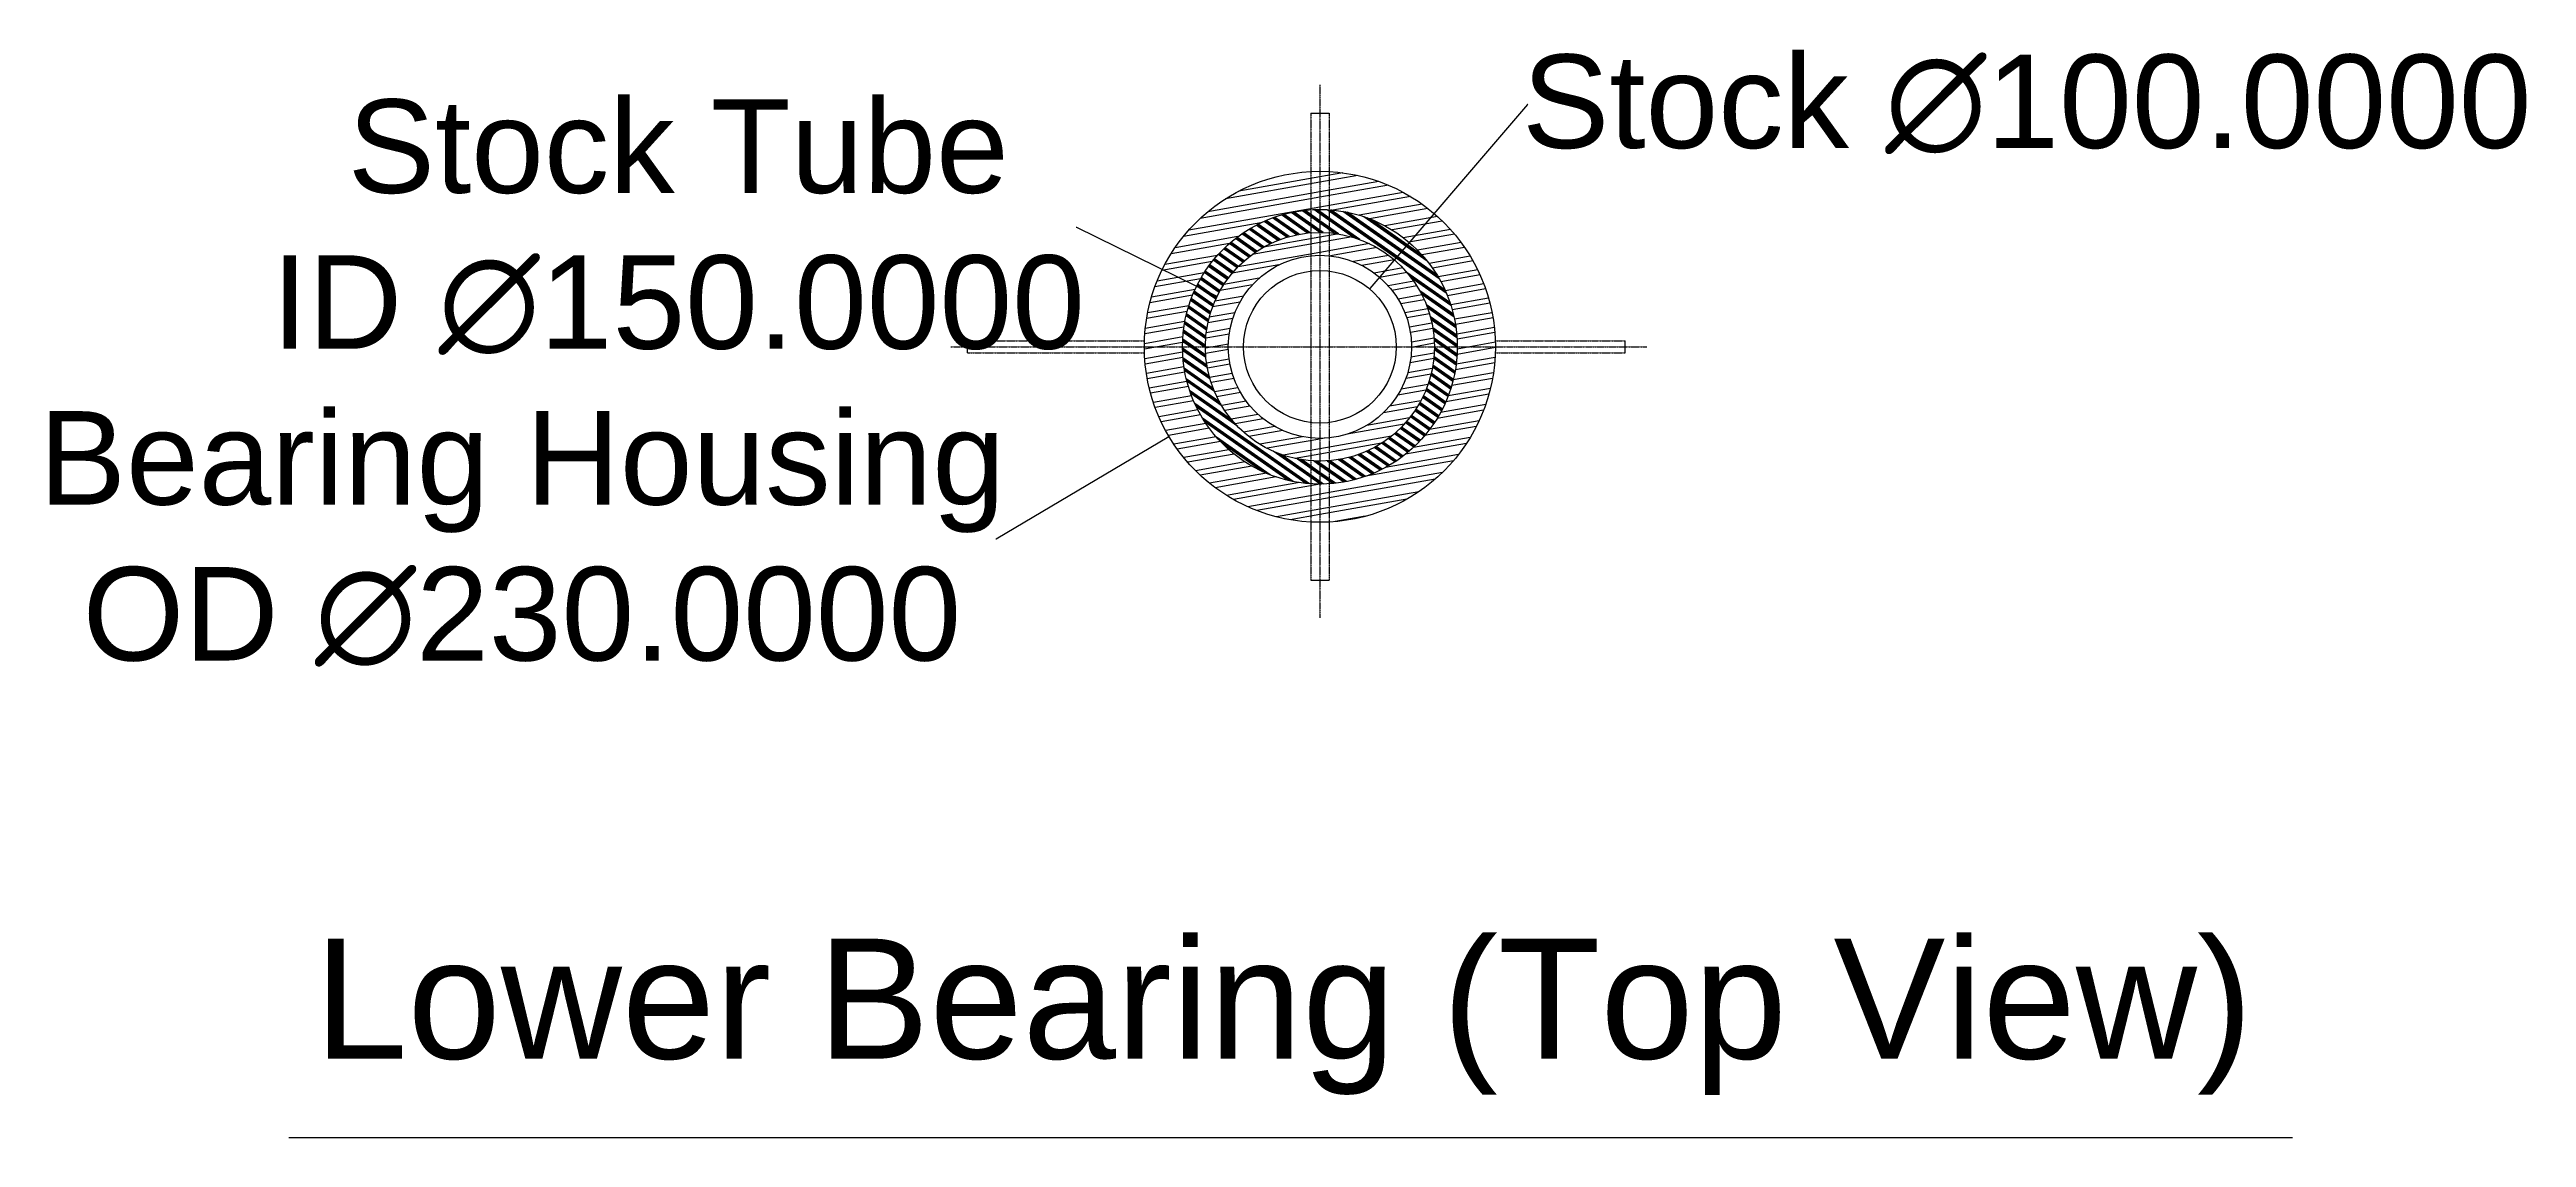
# Model space of a CAD drawing. Header units: millimetres. Extents: x -152 to 1470, y -163 to 1866.
# Drawn here: x -152 to 1470, y 1153 to 1866 of the extents above; entities that cross this region are included whole.
import ezdxf

# ---------------------------------------------------------------- set-up
doc = ezdxf.new("R2010")
doc.units = ezdxf.units.MM
doc.header["$MEASUREMENT"] = 0
doc.linetypes.add('CENTER2', pattern=[1.125, 0.75, -0.125, 0.125, -0.125])
doc.styles.get("Standard").update_dxf_attribs({"font": 'arial.ttf'})
doc.dimstyles.get("Standard").update_dxf_attribs({"dimtxt": 0.18, "dimasz": 0.18, "dimexe": 0.18, "dimexo": 0.0625, "dimgap": 0.09, "dimtad": 0, "dimtih": 1, "dimtoh": 1, "dimdec": 4, "dimzin": 0, "dimdsep": 46, "dimtxsty": 'Standard', "dimcen": 0.09, "dimadec": 0, "dimazin": 0, "dimtfac": 1, "dimtdec": 4, "dimtofl": 0, "dimtmove": 0, "dimatfit": 3, "dimfxl": 1, "dimtolj": 1, "dimtzin": 0, "dimarcsym": 0})

# ---------------------------------------------------------------- blocks, each defined once
blk = doc.blocks.new('*D39')
at = {"color": 0, "lineweight": -2, "transparency": 16777216}
for p, q in [((679.6, 1670.9), (679.8, 1670.9)), ((679.7, 1670.8), (679.7, 1671)), ((467.7, 1545), (580.7, 1612.1)), ((467.5, 1545), (467.7, 1545))]:
    blk.add_line(p, q, dxfattribs=at)
at = {"color": 0, "transparency": 16777216}
blk.add_solid([(580.7, 1612.1), (580.7, 1612.1), (580.8, 1612.2)], dxfattribs=at)
at = {"layer": 'Defpoints', "color": 0, "transparency": 16777216}
for p in [(778.6, 1729.6), (580.8, 1612.2)]:
    blk.add_point(p, dxfattribs=at)
at = {"color": 0, "transparency": 16777216, "insert": (157, 1545), "char_height": 0.18, "attachment_point": 5}
blk.add_mtext('\\A1;{\\H340.44222x;Bearing Housing \\POD ∅230.0000}', dxfattribs=at)
blk = doc.blocks.new('*D40')
at = {"color": 0, "lineweight": -2, "transparency": 16777216}
for p, q in [((520, 1749.3), (520.2, 1749.3)), ((520.2, 1749.3), (612.2, 1704.1)), ((679.6, 1670.9), (679.8, 1670.9)), ((679.7, 1670.8), (679.7, 1671))]:
    blk.add_line(p, q, dxfattribs=at)
at = {"color": 0, "transparency": 16777216}
blk.add_solid([(612.3, 1704.1), (612.2, 1704), (612.4, 1704)], dxfattribs=at)
at = {"layer": 'Defpoints', "color": 0, "transparency": 16777216}
for p in [(612.4, 1704), (747, 1637.8)]:
    blk.add_point(p, dxfattribs=at)
at = {"color": 0, "transparency": 16777216, "insert": (259.4, 1749.3), "char_height": 0.18, "attachment_point": 5}
blk.add_mtext('\\A1;{\\H340.44222x;Stock Tube\\PID ∅150.0000}', dxfattribs=at)
blk = doc.blocks.new('*D41')
at = {"color": 0, "lineweight": -2, "transparency": 16777216}
for p, q in [((815.8, 1829.8), (712.4, 1709)), ((815.9, 1829.8), (815.8, 1829.8)), ((679.6, 1670.9), (679.8, 1670.9)), ((679.7, 1670.8), (679.7, 1671))]:
    blk.add_line(p, q, dxfattribs=at)
at = {"color": 0, "transparency": 16777216}
blk.add_solid([(712.3, 1709), (712.4, 1709), (712.2, 1708.9)], dxfattribs=at)
at = {"layer": 'Defpoints', "color": 0, "transparency": 16777216}
for p in [(712.2, 1708.9), (647.2, 1632.9)]:
    blk.add_point(p, dxfattribs=at)
at = {"color": 0, "transparency": 16777216, "insert": (1142.8, 1829.8), "char_height": 0.18, "attachment_point": 5}
blk.add_mtext('\\A1;{\\H340.44222x;Stock ∅100.0000}', dxfattribs=at)

msp = doc.modelspace()

# ---------------------------------------------------------------- linework, layer by layer
at = {"linetype": 'CENTER2'}
for p, q in [((679.71727, 1842.61347), (679.71727, 1493.32748)), ((673.71727, 1823.92354), (673.71727, 1517.8629)), ((685.71727, 1823.92354), (685.71727, 1517.8629)), ((448.97382, 1674.89322), (564.78686, 1674.89322)), ((794.64769, 1674.89322), (879.72881, 1674.89322)), ((437.90271, 1670.89322), (893.92964, 1670.89322)), ((448.97382, 1666.89322), (564.78686, 1666.89322)), ((794.64769, 1666.89322), (879.72881, 1666.89322))]:
    msp.add_line(p, q, dxfattribs=at)
for p, q in [((673.71727, 1823.92354), (685.71727, 1823.92354)), ((448.97382, 1666.89322), (448.97382, 1674.89322)), ((879.72881, 1666.89322), (879.72881, 1674.89322)), ((673.71727, 1517.8629), (685.71727, 1517.8629)), ((4.36384, 1152.70203), (1316.77564, 1152.70203))]:
    msp.add_line(p, q)
at = {"linetype": 'Continuous'}
for p, q in [((694.70246, 1784.91271), (679.71727, 1782.27042)), ((679.71727, 1768.86968), (601.34238, 1755.05008)), ((679.71727, 1772.37001), (606.32504, 1759.42898)), ((679.71727, 1778.77009), (617.90983, 1767.87177)), ((679.71727, 1782.27042), (626.63884, 1772.91126)), ((704.62865, 1783.16264), (679.71727, 1778.77009)), ((718.4024, 1779.19124), (679.71727, 1772.37001)), ((724.58224, 1776.78059), (679.71727, 1768.86968)), ((734.32848, 1772.09903), (679.71727, 1762.4696)), ((739.01666, 1769.42536), (688.30148, 1760.4829)), ((679.71727, 1762.4696), (593.78509, 1747.31744)), ((658.00724, 1742.68232), (643.1114, 1753.1125)), ((658.77266, 1742.90935), (643.78034, 1753.40708)), ((659.54708, 1743.13008), (644.45502, 1753.69765)), ((664.39724, 1744.31186), (648.62855, 1755.35322)), ((665.2423, 1744.48313), (649.34599, 1755.61385)), ((666.09874, 1744.64643), (650.06996, 1755.8699)), ((671.50077, 1745.44179), (654.55816, 1757.30514)), ((672.44977, 1745.54028), (655.33157, 1757.52657)), ((673.41429, 1745.6279), (656.11265, 1757.74264)), ((679.57349, 1745.89308), (660.97041, 1758.9191)), ((679.71727, 1746.55539), (661.81052, 1759.09383)), ((679.71727, 1747.31838), (662.65995, 1759.26204)), ((679.71727, 1751.89628), (667.96824, 1760.12304)), ((679.71727, 1752.65926), (668.89126, 1760.23972)), ((679.71727, 1753.42225), (669.8262, 1760.34805)), ((679.71727, 1758.00015), (675.71283, 1760.80409)), ((679.71727, 1758.76314), (676.7453, 1760.84414)), ((679.71727, 1759.52612), (677.7942, 1760.87267)), ((705.95572, 1741.15376), (679.71727, 1759.52612)), ((703.74107, 1741.94149), (679.71727, 1758.76314)), ((701.72134, 1742.59274), (679.71727, 1758.00015)), ((691.89004, 1744.89879), (679.71727, 1753.42225)), ((690.4911, 1745.11535), (679.71727, 1752.65926)), ((762.54094, 1706.11027), (684.48311, 1760.76695)), ((762.06673, 1707.2053), (685.67429, 1760.69586)), ((761.56694, 1708.31824), (686.89105, 1760.60686)), ((757.90987, 1715.45685), (694.84994, 1759.61189)), ((757.16273, 1716.74299), (696.31406, 1759.34969)), ((756.3649, 1718.06462), (697.82885, 1759.052)), ((746.69117, 1764.37849), (705.51208, 1757.11751)), ((750.01967, 1727.0855), (708.4759, 1756.17476)), ((748.54773, 1728.87915), (710.66482, 1755.40505)), ((750.47807, 1761.5459), (712.25413, 1754.80599)), ((746.86334, 1730.82156), (713.06618, 1754.48658)), ((756.77652, 1756.2564), (722.30665, 1750.17844)), ((759.91967, 1753.3103), (726.95783, 1747.49824)), ((620.44277, 1738.61717), (582.21883, 1731.87726)), ((625.98764, 1743.09521), (584.80854, 1735.83422)), ((641.00927, 1752.14401), (590.2941, 1743.20156)), ((633.07168, 1729.62302), (620.34681, 1738.53307)), ((633.58466, 1730.02681), (620.83228, 1738.95612)), ((634.10251, 1730.42719), (621.32165, 1739.37644)), ((637.31452, 1732.75602), (624.34101, 1741.84017)), ((637.86776, 1733.13162), (624.85832, 1742.24093)), ((638.42626, 1733.50354), (625.37973, 1742.63882)), ((641.89081, 1735.65554), (628.59583, 1744.96479)), ((642.48776, 1736.00054), (629.14675, 1745.34201)), ((643.09047, 1736.3415), (629.70203, 1745.71618)), ((646.83235, 1738.29932), (633.12733, 1747.89567)), ((647.47776, 1738.61038), (633.71421, 1748.24772)), ((648.12964, 1738.91691), (634.30578, 1748.59648)), ((679.71727, 1739.16846), (635.31901, 1731.33985)), ((652.18345, 1740.65631), (637.95661, 1750.61804)), ((652.88401, 1740.92875), (638.5825, 1750.94277)), ((653.59207, 1741.19595), (639.21353, 1751.26391)), ((679.71727, 1742.66878), (642.75168, 1736.15075)), ((689.13907, 1745.29907), (679.71727, 1751.89628)), ((681.79366, 1745.86447), (679.71727, 1747.31838)), ((680.67162, 1745.88715), (679.71727, 1746.55539)), ((692.13418, 1744.85822), (679.71727, 1742.66878)), ((700.76403, 1742.87957), (679.71727, 1739.16846)), ((712.19711, 1738.49544), (679.71727, 1732.76837)), ((765.18334, 1747.83834), (734.36351, 1742.40398)), ((767.8213, 1744.80316), (737.92946, 1739.53243)), ((772.24554, 1739.18319), (743.732, 1734.15549)), ((609.1252, 1726.72117), (576.16337, 1720.90911)), ((612.57921, 1730.83053), (578.10934, 1724.75256)), ((616.59786, 1711.40173), (604.30226, 1720.0112)), ((616.93784, 1711.92666), (604.64533, 1720.53397)), ((619.0674, 1715.01343), (606.77845, 1723.61825)), ((619.43726, 1715.51743), (607.14642, 1724.12358)), ((619.8114, 1716.01845), (607.51794, 1724.62642)), ((622.14614, 1718.96155), (609.82194, 1727.59104)), ((622.55031, 1719.44153), (610.21845, 1728.07639)), ((622.9588, 1719.91848), (610.61855, 1728.55922)), ((625.50121, 1722.71617), (613.09487, 1731.40318)), ((625.94031, 1723.17169), (613.52029, 1731.86829)), ((626.38385, 1723.62411), (613.94935, 1732.33084)), ((629.13936, 1726.27259), (616.60108, 1735.05198)), ((629.61453, 1726.70285), (617.05604, 1735.4964)), ((630.09432, 1727.12989), (617.51476, 1735.93819)), ((652.81618, 1724.52466), (622.29862, 1719.14359)), ((679.71727, 1732.76837), (626.07489, 1723.30977)), ((717.17056, 1735.87207), (686.653, 1730.491)), ((724.81489, 1730.81989), (701.65973, 1726.73701)), ((728.39421, 1727.9507), (707.2222, 1724.2175)), ((734.08743, 1722.55448), (715.25792, 1719.23433)), ((774.46173, 1736.07364), (746.56459, 1731.15462)), ((778.16833, 1730.32713), (751.20286, 1725.57239)), ((780.01622, 1727.15264), (753.4711, 1722.47202)), ((783.08459, 1721.29359), (757.17351, 1716.72477)), ((596.29073, 1704.65729), (568.39359, 1699.73827)), ((597.92613, 1708.44598), (569.4126, 1703.41827)), ((601.53971, 1715.48323), (571.64788, 1710.2125)), ((603.90848, 1719.40124), (573.08866, 1713.96687)), ((609.51483, 1697.28672), (596.89817, 1706.121)), ((609.74425, 1697.88906), (597.15013, 1706.70756)), ((609.97833, 1698.48814), (597.40587, 1707.29147)), ((611.47924, 1702.0151), (599.01884, 1710.73996)), ((611.74523, 1702.59183), (599.30063, 1711.30564)), ((612.01569, 1703.16544), (599.58609, 1711.86874)), ((613.73124, 1706.54211), (601.37534, 1715.1938)), ((614.03248, 1707.09416), (601.68621, 1715.73911)), ((614.33806, 1707.64317), (602.00068, 1716.2819)), ((616.26215, 1710.87381), (603.96275, 1719.48594)), ((629.78636, 1704.16338), (610.95684, 1700.84323)), ((635.63311, 1711.59441), (614.4611, 1707.86121)), ((639.99841, 1715.86445), (616.84325, 1711.78157)), ((736.80599, 1719.53351), (718.85774, 1716.36875)), ((741.16079, 1713.90129), (724.39261, 1710.94461)), ((743.23928, 1710.76746), (726.94927, 1707.89509)), ((746.53932, 1704.94926), (730.90651, 1702.19278)), ((764.92803, 1699.86091), (736.76651, 1719.57981)), ((765.25996, 1698.8655), (738.26419, 1717.76814)), ((765.57545, 1697.88161), (739.56695, 1716.09296)), ((767.16026, 1692.19401), (745.09643, 1707.64327)), ((767.37824, 1691.2784), (745.7784, 1706.40277)), ((767.58428, 1690.37114), (746.41345, 1705.19511)), ((784.5994, 1718.06037), (758.97089, 1713.54137)), ((787.08191, 1712.09801), (761.86823, 1707.65216)), ((788.28665, 1708.81012), (763.24934, 1704.39537)), ((591.2569, 1687.46919), (565.34582, 1682.90037)), ((592.77035, 1694.13614), (566.22524, 1689.45552)), ((593.84142, 1697.82532), (566.87595, 1693.07058)), ((605.51138, 1681.77834), (592.04059, 1691.21069)), ((605.61585, 1682.46818), (592.19494, 1691.8656)), ((605.72622, 1683.15388), (592.3537, 1692.51742)), ((606.508, 1687.18438), (593.39696, 1696.36483)), ((606.65759, 1687.84262), (593.58563, 1696.99571)), ((606.81252, 1688.49712), (593.77844, 1697.62368)), ((607.85136, 1692.34762), (595.02076, 1701.3317)), ((608.04225, 1692.97694), (595.24181, 1701.93991)), ((608.23808, 1693.6028), (595.4668, 1702.54535)), ((622.67833, 1689.50931), (606.38832, 1686.63695)), ((624.0378, 1693.24935), (607.26963, 1690.29267)), ((627.38372, 1700.23941), (609.43546, 1697.07465)), ((748.0882, 1701.72205), (732.72028, 1699.01227)), ((750.4806, 1695.74381), (735.45847, 1693.095)), ((751.55752, 1692.43337), (736.65844, 1689.80626)), ((768.59074, 1685.0885), (749.45704, 1698.48607)), ((768.72321, 1684.23276), (749.86211, 1697.43945)), ((768.84634, 1683.38356), (750.24326, 1696.40958)), ((769.40229, 1678.41638), (752.10065, 1690.53112)), ((769.46639, 1677.60851), (752.3482, 1689.5948)), ((769.52283, 1676.806), (752.58022, 1688.66935)), ((790.2167, 1702.75035), (765.41795, 1698.37766)), ((791.12543, 1699.41026), (766.41391, 1695.05296)), ((792.52192, 1693.25642), (767.89467, 1688.91397)), ((793.14151, 1689.86534), (768.5201, 1685.52392)), ((589.94832, 1677.33804), (564.73465, 1672.89219)), ((590.65671, 1683.86304), (565.0282, 1679.34404)), ((589.7644, 1673.80529), (573.24923, 1670.89322)), ((605.05474, 1663.78647), (589.78861, 1674.47593)), ((604.98172, 1664.60058), (589.82115, 1675.21613)), ((604.91812, 1665.4081), (589.85957, 1675.95221)), ((604.72122, 1670.12388), (590.20871, 1680.28564)), ((604.71727, 1670.88962), (590.28594, 1680.99455)), ((604.72109, 1671.64994), (590.36842, 1681.69979)), ((604.89848, 1676.10363), (590.96988, 1685.85654)), ((604.95251, 1676.82878), (591.08735, 1686.53727)), ((605.01321, 1677.54926), (591.20959, 1687.21467)), ((619.74423, 1672.69146), (604.7221, 1670.04265)), ((620.29345, 1679.18839), (604.92554, 1676.47861)), ((620.91005, 1682.79743), (605.27724, 1680.04095)), ((753.11606, 1686.3081), (738.3342, 1683.70166)), ((753.74686, 1682.919), (738.97307, 1680.31399)), ((754.49593, 1676.651), (739.63519, 1674.03065)), ((754.68229, 1673.18354), (739.71626, 1670.54462)), ((769.70921, 1672.09759), (753.68043, 1683.32107)), ((769.71621, 1671.32971), (753.8199, 1682.46043)), ((769.71668, 1670.5664), (753.94798, 1681.60776)), ((769.58838, 1666.07833), (754.49632, 1676.6459)), ((769.54609, 1665.34496), (754.55378, 1675.84269)), ((769.49807, 1664.6156), (754.60223, 1675.04578)), ((794.01104, 1683.61858), (769.32695, 1679.26611)), ((794.34196, 1680.17661), (769.58282, 1675.8109)), ((794.67961, 1673.83606), (777.98996, 1670.89322)), ((573.24923, 1670.89322), (564.72709, 1669.39054)), ((589.78475, 1667.40879), (564.986, 1663.0361)), ((589.98596, 1663.94395), (565.27444, 1659.58664)), ((590.69417, 1657.66874), (566.06692, 1653.32629)), ((605.70649, 1658.7522), (589.72227, 1669.94447)), ((605.85379, 1657.88608), (589.7337, 1669.17349)), ((606.01315, 1657.01151), (589.75187, 1668.39778)), ((607.24989, 1651.56763), (590.0101, 1663.63906)), ((607.5082, 1650.62377), (590.07942, 1662.82754)), ((607.78329, 1649.66817), (590.1567, 1662.01045)), ((609.84018, 1643.65002), (590.79874, 1656.98298)), ((610.26213, 1642.59159), (590.93758, 1656.12278)), ((610.71086, 1641.51439), (591.08619, 1655.25574)), ((619.74143, 1669.19064), (604.84235, 1666.56353)), ((620.25464, 1662.88105), (605.47278, 1660.27461)), ((620.81295, 1659.47917), (606.03915, 1656.87415)), ((753.3521, 1656.64849), (737.23279, 1653.80622)), ((754.32371, 1663.2199), (738.80743, 1660.48396)), ((754.60383, 1666.76961), (739.32875, 1664.07621)), ((766.80635, 1648.18874), (753.51136, 1657.49799)), ((766.97239, 1648.83546), (753.63138, 1658.17693)), ((767.13408, 1649.48523), (753.74564, 1658.85992)), ((768.0106, 1653.44939), (754.30559, 1663.04574)), ((768.1407, 1654.12128), (754.37715, 1663.75862)), ((768.2661, 1654.79646), (754.44223, 1664.47603)), ((768.91709, 1658.91853), (754.69025, 1668.88027)), ((769.00817, 1659.61774), (754.70666, 1669.63176)), ((769.09411, 1660.32055), (754.71557, 1670.38851)), ((794.23356, 1660.35667), (768.44425, 1655.80932)), ((794.50474, 1663.90481), (768.98095, 1659.40428)), ((794.71595, 1670.34214), (769.5792, 1665.90985)), ((777.98996, 1670.89322), (769.70542, 1669.43243)), ((591.26591, 1654.26923), (566.6445, 1649.92781)), ((592.64802, 1648.11285), (567.96393, 1643.76038)), ((593.58934, 1644.7785), (568.8302, 1640.4128)), ((614.10601, 1634.55918), (592.20052, 1649.89757)), ((614.82244, 1633.29455), (592.42669, 1648.97621)), ((615.59607, 1631.98986), (592.66554, 1648.04599)), ((622.14481, 1622.82648), (594.39437, 1642.25755)), ((623.81463, 1620.89427), (594.73771, 1641.25415)), ((625.85513, 1618.70251), (595.09886, 1640.23828)), ((622.33979, 1653.34831), (607.47904, 1650.72795)), ((623.45589, 1650.04478), (608.48986, 1647.40587)), ((626.03236, 1644.099), (610.75729, 1641.40559)), ((627.75086, 1640.90169), (612.23459, 1638.16575)), ((749.13687, 1642.5045), (730.69664, 1639.25299)), ((750.55476, 1646.25484), (732.91509, 1643.14449)), ((752.55335, 1653.00733), (735.99448, 1650.08755)), ((759.9437, 1630.1045), (747.5092, 1638.81123)), ((761.59379, 1633.52699), (749.05552, 1642.30639)), ((761.8558, 1634.10652), (749.29732, 1642.90006)), ((762.11406, 1634.68867), (749.5345, 1643.49697)), ((763.58383, 1638.23743), (750.85896, 1647.14748)), ((763.81533, 1638.83831), (751.06296, 1647.76762)), ((764.04293, 1639.44193), (751.26207, 1648.39118)), ((765.32539, 1643.12184), (752.35189, 1652.20599)), ((765.52505, 1643.74502), (752.51561, 1652.85433)), ((765.72062, 1644.37107), (752.67409, 1653.50635)), ((790.45942, 1639.89037), (762.21067, 1634.90936)), ((791.42187, 1643.5604), (763.75562, 1638.68209)), ((792.84217, 1650.21092), (766.05715, 1645.488)), ((793.4424, 1653.81708), (767.05485, 1649.16425)), ((595.6557, 1638.74277), (570.6815, 1634.33915)), ((596.97909, 1635.4758), (571.84234, 1631.04351)), ((599.7663, 1629.56717), (574.24251, 1625.06664)), ((601.50019, 1626.37258), (575.71087, 1621.82523)), ((672.95068, 1581.14795), (597.69862, 1633.84001)), ((671.71584, 1581.24961), (598.21648, 1632.71442)), ((670.45228, 1581.37138), (598.76307, 1631.56871)), ((662.11493, 1582.63135), (602.7986, 1624.16509)), ((660.56289, 1582.95512), (603.63367, 1622.81739)), ((631.51446, 1635.16523), (615.39515, 1632.32296)), ((633.94995, 1632.09435), (617.39108, 1629.17457)), ((639.2183, 1626.62321), (621.57863, 1623.51286)), ((642.63393, 1623.72516), (624.1937, 1620.47365)), ((738.51297, 1624.33072), (710.4994, 1619.39118)), ((743.61951, 1631.63123), (721.37133, 1627.70828)), ((745.85451, 1635.52565), (725.32386, 1631.90554)), ((751.28907, 1616.32695), (738.98967, 1624.93908)), ((751.66653, 1616.82563), (739.37093, 1625.4351)), ((752.04043, 1617.32681), (739.74792, 1625.93411)), ((754.20914, 1620.38617), (741.92019, 1628.99098)), ((754.55814, 1620.90478), (742.26729, 1629.51092)), ((754.90359, 1621.42588), (742.61013, 1630.03385)), ((756.90141, 1624.60489), (744.57721, 1633.23438)), ((757.22187, 1625.14349), (744.89001, 1633.77835)), ((757.53874, 1625.6846), (745.19849, 1634.32533)), ((759.36424, 1628.98427), (746.9579, 1637.67128)), ((759.6558, 1629.5431), (747.23577, 1638.2397)), ((786.96031, 1629.37297), (756.54105, 1624.00924)), ((788.33523, 1633.11573), (758.78729, 1627.90563)), ((605.07855, 1620.60345), (578.69099, 1615.95062)), ((607.27342, 1617.49015), (580.4884, 1612.76723)), ((611.76391, 1611.88186), (584.09766, 1607.00355)), ((614.50604, 1608.86504), (586.25729, 1603.88403)), ((658.94892, 1583.32225), (604.53067, 1621.42632)), ((647.19414, 1586.97513), (611.98363, 1611.62979)), ((644.60499, 1588.02508), (613.8558, 1609.5559)), ((641.61111, 1589.35844), (616.13271, 1607.19861)), ((650.19567, 1618.65841), (629.66502, 1615.0383)), ((655.34538, 1616.06612), (633.0972, 1612.14317)), ((668.40627, 1611.96902), (640.3927, 1607.02947)), ((679.71727, 1610.46313), (645.10145, 1604.35943)), ((726.56344, 1612.32329), (679.71727, 1604.06305)), ((682.53071, 1610.95922), (679.71727, 1610.46313)), ((720.07844, 1607.67949), (679.71727, 1600.56272)), ((735.0014, 1620.21122), (697.57214, 1613.61143)), ((733.17604, 1598.49046), (720.065, 1607.67091)), ((733.70434, 1598.88352), (720.63238, 1608.03661)), ((734.2285, 1599.27949), (721.19442, 1608.40605)), ((737.288, 1601.71511), (724.4574, 1610.69919)), ((737.78392, 1602.13085), (724.98349, 1611.09381)), ((738.27591, 1602.54934), (725.50462, 1611.49189)), ((741.14636, 1605.11733), (728.5297, 1613.95161)), ((741.61137, 1605.55471), (729.01725, 1614.37321)), ((742.0726, 1605.99474), (729.50014, 1614.79807)), ((744.76145, 1608.68989), (732.30105, 1617.41476)), ((745.19663, 1609.14815), (732.75203, 1617.86196)), ((745.62815, 1609.60899), (733.19854, 1618.31229)), ((748.14072, 1612.42757), (735.78482, 1621.07927)), ((775.72708, 1607.59143), (735.87696, 1600.56478)), ((748.54682, 1612.90621), (736.20055, 1621.55115)), ((748.94931, 1613.38736), (736.61194, 1622.02608)), ((778.21079, 1611.5297), (740.98338, 1604.96551)), ((782.1527, 1618.62485), (748.34116, 1612.66297)), ((784.01804, 1622.45409), (751.60061, 1616.73802)), ((620.11838, 1603.45456), (590.57044, 1598.24446)), ((623.56181, 1600.56141), (593.14254, 1595.19767)), ((630.6912, 1595.41843), (598.27377, 1589.70236)), ((635.14783, 1592.70393), (601.33629, 1586.74204)), ((679.71727, 1580.98784), (649.09599, 1602.42909)), ((679.71727, 1581.75082), (651.85346, 1601.26128)), ((679.71727, 1582.51381), (654.24025, 1600.35301)), ((679.71727, 1604.06305), (655.72837, 1599.83316)), ((679.71727, 1600.56272), (663.41055, 1597.68741)), ((679.71727, 1587.09171), (665.09081, 1597.33327)), ((679.71727, 1587.85469), (666.58142, 1597.05252)), ((679.71727, 1588.61768), (668.01481, 1596.81183)), ((679.71727, 1593.19558), (675.71178, 1596.00026)), ((679.71727, 1593.95857), (676.87749, 1595.947)), ((679.71727, 1594.72155), (678.01641, 1595.91251)), ((697.05785, 1582.57955), (679.71727, 1594.72155)), ((696.20204, 1582.41581), (679.71727, 1593.95857)), ((695.33646, 1582.25891), (679.71727, 1593.19558)), ((702.00171, 1583.69572), (684.37512, 1596.038)), ((702.79596, 1583.90257), (685.36718, 1596.10633)), ((703.58226, 1584.11498), (686.34246, 1596.18641)), ((708.1423, 1585.49991), (691.88103, 1596.88617)), ((708.87744, 1585.74814), (692.75736, 1597.03555)), ((709.60585, 1586.00109), (693.62163, 1597.19336)), ((713.84133, 1587.61328), (698.5752, 1598.30274)), ((714.52576, 1587.89702), (699.36519, 1598.51257)), ((715.20431, 1588.18488), (700.14576, 1598.72899)), ((719.15699, 1589.99508), (704.64449, 1600.15685)), ((719.79674, 1590.31012), (705.3654, 1600.41504)), ((720.43123, 1590.62882), (706.07856, 1600.67867)), ((767.13823, 1596.17658), (709.78092, 1586.06294)), ((724.13159, 1592.61571), (710.20299, 1602.36862)), ((724.73109, 1592.95892), (710.86593, 1602.66741)), ((725.32582, 1593.30546), (711.5222, 1602.97086)), ((728.79664, 1595.45308), (715.32585, 1604.88543)), ((729.35927, 1595.82211), (715.93835, 1605.21953)), ((729.91748, 1596.19423), (716.54496, 1605.55777)), ((770.47325, 1600.26496), (722.75624, 1591.85116)), ((644.69457, 1587.98719), (607.46716, 1581.42299)), ((650.99817, 1585.59836), (611.14805, 1578.57171)), ((666.30785, 1581.89779), (618.59083, 1573.48399)), ((679.71727, 1580.7619), (623.12304, 1570.78282)), ((679.71727, 1574.36182), (632.49603, 1566.03544)), ((689.92031, 1581.47344), (679.71727, 1588.61768)), ((759.9542, 1588.50975), (679.71727, 1574.36182)), ((688.97716, 1581.37085), (679.71727, 1587.85469)), ((688.02134, 1581.27714), (679.71727, 1587.09171)), ((755.25511, 1584.18086), (679.71727, 1570.8615)), ((681.99069, 1580.92194), (679.71727, 1582.51381)), ((680.93038, 1580.9014), (679.71727, 1581.75082)), ((679.85225, 1580.89332), (679.71727, 1580.98784)), ((680.48035, 1580.89646), (679.71727, 1580.7619)), ((744.51575, 1575.88713), (679.71727, 1564.46141)), ((679.71727, 1570.8615), (638.39229, 1563.57479)), ((679.71727, 1564.46141), (651.32062, 1559.45431)), ((679.71727, 1560.96109), (660.32025, 1557.54087)), ((736.71329, 1571.01102), (679.71727, 1560.96109)), ((709.45391, 1559.80437), (689.7686, 1556.33332))]:
    msp.add_line(p, q, dxfattribs=at)
for major_axis, start_param, end_param in [((81.31728, 81.31728), 5.4977871438, 11.780972451), ((-63.63961, 63.63961), 3.926990817, 10.2101761242), ((53.03301, 53.03301), 5.4977871438, 11.780972451), ((-53.03301, 53.03301), 3.926990817, 10.2101761242), ((42.42641, 42.42641), 5.4977871438, 11.780972451), ((-35.35534, 35.35534), 3.926990817, 10.2101761242)]:
    msp.add_ellipse((679.71727, 1670.89322), major_axis=major_axis, ratio=1, start_param=start_param, end_param=end_param)

# ---------------------------------------------------------------- texts
msp.add_text('Lower Bearing (Top View)', height=78.6370969).set_placement((20.97545, 1204.32733))

# ---------------------------------------------------------------- dimensions: what is measured, and where the dimension line sits
for p1, p2, text, picture, middle in [((647.20131, 1632.91017), (712.23323, 1708.87628), '{\\H340.44222x;Stock <>}', '*D41', (1142.83226, 1829.81614)), ((747.02746, 1637.81243), (612.40708, 1703.97401), '{\\H340.44222x;Stock Tube\\PID <>}', '*D40', (259.4411, 1749.29514)), ((778.59673, 1729.61164), (580.83782, 1612.1748), '{\\H340.44222x;Bearing Housing \\POD <>}', '*D39', (156.96606, 1544.99492))]:
    dim = msp.add_diameter_dim_2p(p1=p1, p2=p2, text=text, dimstyle='Standard')
    dim.commit()
    dim.dimension.update_dxf_attribs({"geometry": picture, "text_midpoint": middle, "dimtype": 163})

doc.saveas('drawing.dxf')
